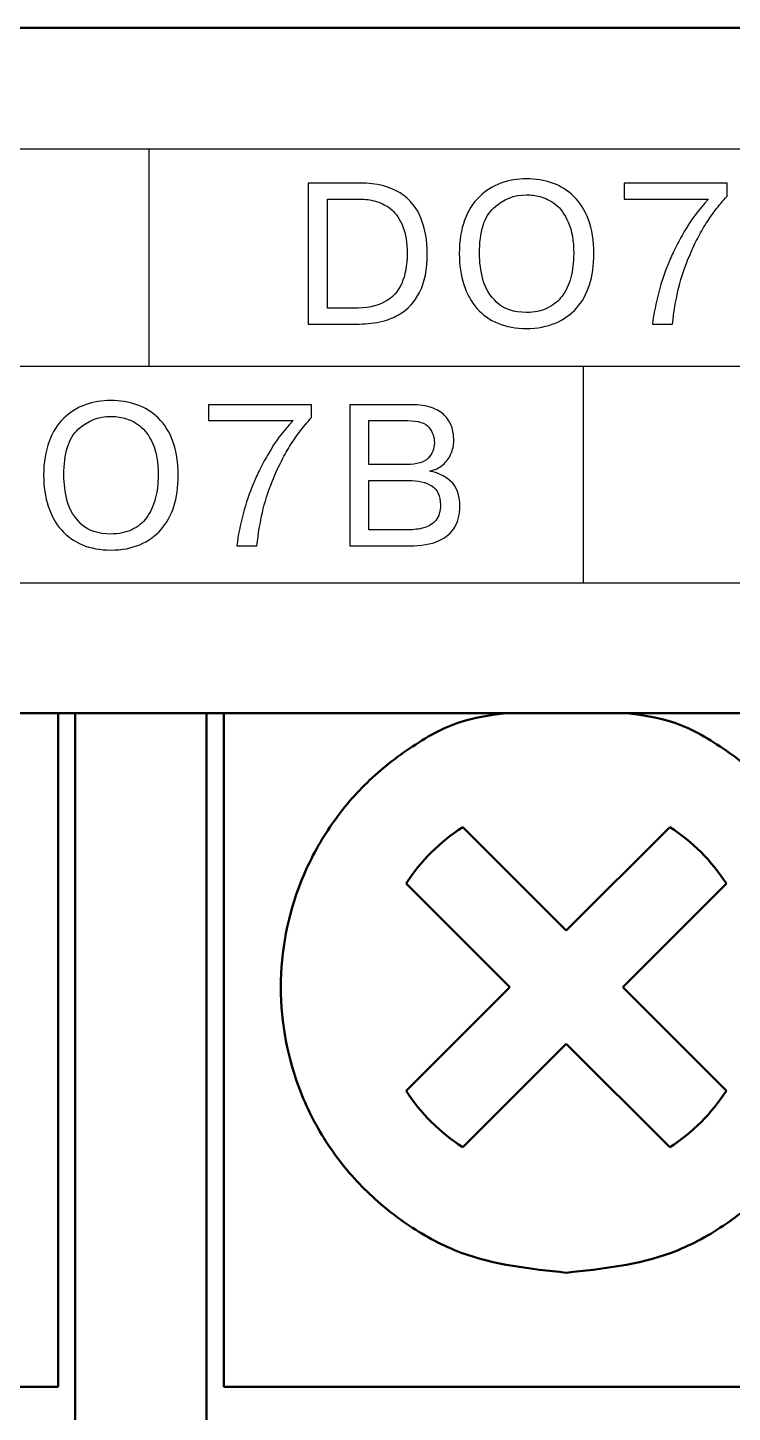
# Model space of a CAD drawing. Header units: millimetres. Extents: x 3520 to 8864, y 403 to 1747.
# Drawn here: x 5717.81 to 5723.98, y 1217.08 to 1229.2 of the extents above; entities that cross this region are included whole.
import ezdxf

# ---------------------------------------------------------------- set-up
doc = ezdxf.new("R2010")
doc.units = ezdxf.units.MM
doc.layers.add('main', color=5, linetype='Continuous', lineweight=50)
doc.layers.add('text', color=250, linetype='Continuous')

msp = doc.modelspace()

# ---------------------------------------------------------------- linework, layer by layer
at = {"layer": 'main', "color": 0, "linetype": 'Continuous'}
for p, q in [((5678.124, 1229.2), (5741.124, 1229.2)), ((5680.124, 1223.2), (5739.124, 1223.2)), ((5718.074, 1220.8), (5718.074, 1223.2)), ((5718.224, 1223.2), (5718.224, 1217.4)), ((5719.374, 1217.4), (5719.374, 1223.2)), ((5719.524, 1223.2), (5719.524, 1220.8)), ((5721.617, 1222.202), (5722.524, 1221.295)), ((5722.524, 1221.295), (5723.432, 1222.202)), ((5722.029, 1220.8), (5721.122, 1221.707)), ((5723.927, 1221.707), (5723.019, 1220.8)), ((5718.074, 1217.3), (5718.074, 1220.8)), ((5719.524, 1220.8), (5719.524, 1217.3)), ((5721.122, 1219.893), (5722.029, 1220.8)), ((5723.019, 1220.8), (5723.927, 1219.893)), ((5722.524, 1220.305), (5721.617, 1219.398)), ((5723.432, 1219.398), (5722.524, 1220.305)), ((5712.074, 1217.3), (5718.074, 1217.3)), ((5718.224, 1217.4), (5718.224, 1216.4)), ((5719.374, 1216.4), (5719.374, 1217.4)), ((5719.524, 1217.3), (5725.524, 1217.3))]:
    msp.add_line(p, q, dxfattribs=at)
for start, end in [(122.9031, 147.0969), (32.9031, 57.0969), (212.9031, 237.0969), (302.9031, 327.0969)]:
    msp.add_arc((5722.524, 1220.8), 1.67, start, end, dxfattribs=at)
for points, knots in [([(5722.524, 1218.3), (5722.21, 1218.334), (5721.725, 1218.385), (5721.142, 1218.697), (5720.745, 1219.02), (5720.419, 1219.418), (5720.118, 1220), (5719.964, 1220.8), (5720.118, 1221.6), (5720.42, 1222.182), (5720.744, 1222.581), (5721.143, 1222.9), (5721.562, 1223.142), (5721.866, 1223.182), (5722, 1223.2)], [0, 0, 0, 0, 0.128485, 0.198429, 0.2683, 0.338244, 0.408114, 0.536599, 0.665084, 0.735028, 0.804899, 0.874843, 0.944714, 1, 1, 1, 1]), ([(5723.049, 1223.2), (5723.183, 1223.182), (5723.487, 1223.142), (5723.906, 1222.899), (5724.305, 1222.581), (5724.629, 1222.182), (5724.931, 1221.6), (5725.085, 1220.8), (5724.931, 1220), (5724.629, 1219.417), (5724.304, 1219.02), (5723.907, 1218.697), (5723.324, 1218.385), (5722.839, 1218.334), (5722.524, 1218.3)], [0, 0, 0, 0, 0.055286, 0.12523, 0.195101, 0.265045, 0.334916, 0.463401, 0.591886, 0.66183, 0.7317, 0.801644, 0.871515, 1, 1, 1, 1])]:
    msp.add_open_spline(points, degree=3, knots=knots, dxfattribs=at)
at = {"layer": 'text', "color": 0}
for points, knots in [([(5681.771, 1224.338), (5681.771, 1224.338), (5736.971, 1224.338), (5736.971, 1224.338), (5736.971, 1224.338), (5736.971, 1224.338), (5736.971, 1228.138), (5736.971, 1228.138), (5736.971, 1228.138), (5736.971, 1228.138), (5681.771, 1228.138), (5681.771, 1228.138), (5681.771, 1228.138), (5681.771, 1228.138), (5681.771, 1224.338), (5681.771, 1224.338)], [0, 0, 0, 0, 0.25, 0.25, 0.25, 0.25, 0.5, 0.5, 0.5, 0.5, 0.75, 0.75, 0.75, 0.75, 1, 1, 1, 1]), ([(5720.265, 1227.839), (5720.265, 1227.839), (5720.719, 1227.839), (5720.719, 1227.839), (5720.719, 1227.839), (5720.865, 1227.839), (5720.981, 1227.81), (5721.069, 1227.753), (5721.069, 1227.753), (5721.157, 1227.695), (5721.219, 1227.62), (5721.254, 1227.527), (5721.254, 1227.527), (5721.289, 1227.434), (5721.307, 1227.334), (5721.307, 1227.225), (5721.307, 1227.225), (5721.307, 1227.083), (5721.284, 1226.969), (5721.239, 1226.883), (5721.239, 1226.883), (5721.193, 1226.796), (5721.137, 1226.733), (5721.068, 1226.694), (5721.068, 1226.694), (5721.034, 1226.674), (5721.001, 1226.658), (5720.967, 1226.646), (5720.967, 1226.646), (5720.934, 1226.634), (5720.9, 1226.625), (5720.866, 1226.62), (5720.866, 1226.62), (5720.798, 1226.61), (5720.729, 1226.604), (5720.657, 1226.604), (5720.657, 1226.604), (5720.657, 1226.604), (5720.265, 1226.604), (5720.265, 1226.604), (5720.265, 1226.604), (5720.265, 1226.604), (5720.265, 1227.839), (5720.265, 1227.839)], [0, 0, 0, 0, 0.090909, 0.090909, 0.090909, 0.090909, 0.181818, 0.181818, 0.181818, 0.181818, 0.272727, 0.272727, 0.272727, 0.272727, 0.363636, 0.363636, 0.363636, 0.363636, 0.454545, 0.454545, 0.454545, 0.454545, 0.545455, 0.545455, 0.545455, 0.545455, 0.636364, 0.636364, 0.636364, 0.636364, 0.727273, 0.727273, 0.727273, 0.727273, 0.818182, 0.818182, 0.818182, 0.818182, 0.909091, 0.909091, 0.909091, 0.909091, 1, 1, 1, 1]), ([(5722.176, 1226.567), (5722.083, 1226.567), (5721.999, 1226.582), (5721.926, 1226.612), (5721.926, 1226.612), (5721.853, 1226.642), (5721.792, 1226.686), (5721.742, 1226.743), (5721.742, 1226.743), (5721.691, 1226.8), (5721.653, 1226.869), (5721.627, 1226.951), (5721.627, 1226.951), (5721.6, 1227.032), (5721.587, 1227.123), (5721.587, 1227.222), (5721.587, 1227.222), (5721.587, 1227.334), (5721.603, 1227.432), (5721.634, 1227.516), (5721.634, 1227.516), (5721.665, 1227.599), (5721.708, 1227.668), (5721.763, 1227.72), (5721.763, 1227.72), (5721.817, 1227.773), (5721.88, 1227.812), (5721.951, 1227.838), (5721.951, 1227.838), (5722.022, 1227.864), (5722.097, 1227.876), (5722.176, 1227.876), (5722.176, 1227.876), (5722.256, 1227.876), (5722.331, 1227.864), (5722.403, 1227.839), (5722.403, 1227.839), (5722.474, 1227.814), (5722.537, 1227.775), (5722.591, 1227.723), (5722.591, 1227.723), (5722.645, 1227.67), (5722.688, 1227.602), (5722.719, 1227.518), (5722.719, 1227.518), (5722.75, 1227.434), (5722.765, 1227.335), (5722.765, 1227.222), (5722.765, 1227.222), (5722.765, 1227.119), (5722.753, 1227.028), (5722.727, 1226.949), (5722.727, 1226.949), (5722.701, 1226.869), (5722.664, 1226.801), (5722.614, 1226.745), (5722.614, 1226.745), (5722.564, 1226.689), (5722.502, 1226.645), (5722.429, 1226.614), (5722.429, 1226.614), (5722.356, 1226.583), (5722.271, 1226.567), (5722.176, 1226.567)], [0, 0, 0, 0, 0.0625, 0.0625, 0.0625, 0.0625, 0.125, 0.125, 0.125, 0.125, 0.1875, 0.1875, 0.1875, 0.1875, 0.25, 0.25, 0.25, 0.25, 0.3125, 0.3125, 0.3125, 0.3125, 0.375, 0.375, 0.375, 0.375, 0.4375, 0.4375, 0.4375, 0.4375, 0.5, 0.5, 0.5, 0.5, 0.5625, 0.5625, 0.5625, 0.5625, 0.625, 0.625, 0.625, 0.625, 0.6875, 0.6875, 0.6875, 0.6875, 0.75, 0.75, 0.75, 0.75, 0.8125, 0.8125, 0.8125, 0.8125, 0.875, 0.875, 0.875, 0.875, 0.9375, 0.9375, 0.9375, 0.9375, 1, 1, 1, 1]), ([(5723.031, 1227.7), (5723.031, 1227.7), (5723.031, 1227.839), (5723.031, 1227.839), (5723.031, 1227.839), (5723.031, 1227.839), (5723.932, 1227.839), (5723.932, 1227.839), (5723.932, 1227.839), (5723.932, 1227.839), (5723.932, 1227.726), (5723.932, 1227.726), (5723.932, 1227.726), (5723.897, 1227.686), (5723.862, 1227.644), (5723.828, 1227.6), (5723.828, 1227.6), (5723.796, 1227.558), (5723.767, 1227.516), (5723.74, 1227.472), (5723.74, 1227.472), (5723.713, 1227.429), (5723.688, 1227.382), (5723.663, 1227.334), (5723.663, 1227.334), (5723.639, 1227.285), (5723.614, 1227.231), (5723.59, 1227.173), (5723.59, 1227.173), (5723.551, 1227.074), (5723.522, 1226.982), (5723.502, 1226.896), (5723.502, 1226.896), (5723.483, 1226.81), (5723.467, 1226.713), (5723.454, 1226.604), (5723.454, 1226.604), (5723.454, 1226.604), (5723.279, 1226.604), (5723.279, 1226.604), (5723.279, 1226.604), (5723.302, 1226.793), (5723.352, 1226.978), (5723.427, 1227.158), (5723.427, 1227.158), (5723.441, 1227.192), (5723.46, 1227.232), (5723.483, 1227.278), (5723.483, 1227.278), (5723.506, 1227.324), (5723.531, 1227.369), (5723.558, 1227.415), (5723.558, 1227.415), (5723.611, 1227.51), (5723.682, 1227.604), (5723.77, 1227.7), (5723.77, 1227.7), (5723.77, 1227.7), (5723.031, 1227.7), (5723.031, 1227.7)], [0, 0, 0, 0, 0.066667, 0.066667, 0.066667, 0.066667, 0.133333, 0.133333, 0.133333, 0.133333, 0.2, 0.2, 0.2, 0.2, 0.266667, 0.266667, 0.266667, 0.266667, 0.333333, 0.333333, 0.333333, 0.333333, 0.4, 0.4, 0.4, 0.4, 0.466667, 0.466667, 0.466667, 0.466667, 0.533333, 0.533333, 0.533333, 0.533333, 0.6, 0.6, 0.6, 0.6, 0.666667, 0.666667, 0.666667, 0.666667, 0.733333, 0.733333, 0.733333, 0.733333, 0.8, 0.8, 0.8, 0.8, 0.866667, 0.866667, 0.866667, 0.866667, 0.933333, 0.933333, 0.933333, 0.933333, 1, 1, 1, 1]), ([(5722.176, 1226.707), (5722.245, 1226.707), (5722.306, 1226.719), (5722.358, 1226.745), (5722.358, 1226.745), (5722.411, 1226.77), (5722.454, 1226.805), (5722.488, 1226.85), (5722.488, 1226.85), (5722.522, 1226.895), (5722.547, 1226.95), (5722.564, 1227.013), (5722.564, 1227.013), (5722.581, 1227.077), (5722.589, 1227.147), (5722.589, 1227.222), (5722.589, 1227.222), (5722.589, 1227.334), (5722.574, 1227.426), (5722.542, 1227.496), (5722.542, 1227.496), (5722.511, 1227.567), (5722.473, 1227.62), (5722.428, 1227.654), (5722.428, 1227.654), (5722.382, 1227.688), (5722.338, 1227.711), (5722.295, 1227.721), (5722.295, 1227.721), (5722.252, 1227.731), (5722.212, 1227.737), (5722.176, 1227.737), (5722.176, 1227.737), (5722.068, 1227.737), (5721.972, 1227.699), (5721.889, 1227.623), (5721.889, 1227.623), (5721.805, 1227.548), (5721.764, 1227.414), (5721.764, 1227.222), (5721.764, 1227.222), (5721.764, 1227.148), (5721.774, 1227.073), (5721.794, 1226.996), (5721.794, 1226.996), (5721.814, 1226.919), (5721.855, 1226.852), (5721.916, 1226.794), (5721.916, 1226.794), (5721.977, 1226.736), (5722.064, 1226.707), (5722.176, 1226.707)], [0, 0, 0, 0, 0.076923, 0.076923, 0.076923, 0.076923, 0.153846, 0.153846, 0.153846, 0.153846, 0.230769, 0.230769, 0.230769, 0.230769, 0.307692, 0.307692, 0.307692, 0.307692, 0.384615, 0.384615, 0.384615, 0.384615, 0.461538, 0.461538, 0.461538, 0.461538, 0.538462, 0.538462, 0.538462, 0.538462, 0.615385, 0.615385, 0.615385, 0.615385, 0.692308, 0.692308, 0.692308, 0.692308, 0.769231, 0.769231, 0.769231, 0.769231, 0.846154, 0.846154, 0.846154, 0.846154, 0.923077, 0.923077, 0.923077, 0.923077, 1, 1, 1, 1]), ([(5720.432, 1227.7), (5720.432, 1227.7), (5720.432, 1226.744), (5720.432, 1226.744), (5720.432, 1226.744), (5720.432, 1226.744), (5720.662, 1226.744), (5720.662, 1226.744), (5720.662, 1226.744), (5720.773, 1226.744), (5720.863, 1226.762), (5720.932, 1226.799), (5720.932, 1226.799), (5721.001, 1226.836), (5721.052, 1226.89), (5721.083, 1226.961), (5721.083, 1226.961), (5721.114, 1227.032), (5721.13, 1227.119), (5721.13, 1227.222), (5721.13, 1227.222), (5721.13, 1227.317), (5721.118, 1227.395), (5721.093, 1227.459), (5721.093, 1227.459), (5721.068, 1227.522), (5721.035, 1227.571), (5720.995, 1227.606), (5720.995, 1227.606), (5720.954, 1227.641), (5720.909, 1227.665), (5720.86, 1227.679), (5720.86, 1227.679), (5720.812, 1227.693), (5720.761, 1227.7), (5720.71, 1227.7), (5720.71, 1227.7), (5720.71, 1227.7), (5720.432, 1227.7), (5720.432, 1227.7)], [0, 0, 0, 0, 0.1, 0.1, 0.1, 0.1, 0.2, 0.2, 0.2, 0.2, 0.3, 0.3, 0.3, 0.3, 0.4, 0.4, 0.4, 0.4, 0.5, 0.5, 0.5, 0.5, 0.6, 0.6, 0.6, 0.6, 0.7, 0.7, 0.7, 0.7, 0.8, 0.8, 0.8, 0.8, 0.9, 0.9, 0.9, 0.9, 1, 1, 1, 1]), ([(5718.536, 1224.627), (5718.443, 1224.627), (5718.359, 1224.642), (5718.286, 1224.673), (5718.286, 1224.673), (5718.214, 1224.703), (5718.152, 1224.746), (5718.102, 1224.803), (5718.102, 1224.803), (5718.052, 1224.86), (5718.013, 1224.929), (5717.987, 1225.011), (5717.987, 1225.011), (5717.96, 1225.092), (5717.947, 1225.183), (5717.947, 1225.282), (5717.947, 1225.282), (5717.947, 1225.394), (5717.963, 1225.493), (5717.994, 1225.576), (5717.994, 1225.576), (5718.025, 1225.66), (5718.068, 1225.728), (5718.123, 1225.781), (5718.123, 1225.781), (5718.177, 1225.833), (5718.24, 1225.873), (5718.311, 1225.898), (5718.311, 1225.898), (5718.382, 1225.924), (5718.457, 1225.936), (5718.536, 1225.936), (5718.536, 1225.936), (5718.616, 1225.936), (5718.692, 1225.924), (5718.763, 1225.899), (5718.763, 1225.899), (5718.834, 1225.874), (5718.897, 1225.835), (5718.951, 1225.783), (5718.951, 1225.783), (5719.005, 1225.73), (5719.048, 1225.662), (5719.079, 1225.578), (5719.079, 1225.578), (5719.11, 1225.494), (5719.125, 1225.395), (5719.125, 1225.282), (5719.125, 1225.282), (5719.125, 1225.179), (5719.113, 1225.088), (5719.087, 1225.009), (5719.087, 1225.009), (5719.062, 1224.93), (5719.024, 1224.862), (5718.974, 1224.805), (5718.974, 1224.805), (5718.924, 1224.749), (5718.862, 1224.705), (5718.789, 1224.674), (5718.789, 1224.674), (5718.716, 1224.643), (5718.632, 1224.627), (5718.536, 1224.627)], [0, 0, 0, 0, 0.0625, 0.0625, 0.0625, 0.0625, 0.125, 0.125, 0.125, 0.125, 0.1875, 0.1875, 0.1875, 0.1875, 0.25, 0.25, 0.25, 0.25, 0.3125, 0.3125, 0.3125, 0.3125, 0.375, 0.375, 0.375, 0.375, 0.4375, 0.4375, 0.4375, 0.4375, 0.5, 0.5, 0.5, 0.5, 0.5625, 0.5625, 0.5625, 0.5625, 0.625, 0.625, 0.625, 0.625, 0.6875, 0.6875, 0.6875, 0.6875, 0.75, 0.75, 0.75, 0.75, 0.8125, 0.8125, 0.8125, 0.8125, 0.875, 0.875, 0.875, 0.875, 0.9375, 0.9375, 0.9375, 0.9375, 1, 1, 1, 1]), ([(5719.392, 1225.76), (5719.392, 1225.76), (5719.392, 1225.899), (5719.392, 1225.899), (5719.392, 1225.899), (5719.392, 1225.899), (5720.292, 1225.899), (5720.292, 1225.899), (5720.292, 1225.899), (5720.292, 1225.899), (5720.292, 1225.787), (5720.292, 1225.787), (5720.292, 1225.787), (5720.257, 1225.747), (5720.222, 1225.704), (5720.188, 1225.66), (5720.188, 1225.66), (5720.157, 1225.619), (5720.127, 1225.576), (5720.1, 1225.533), (5720.1, 1225.533), (5720.073, 1225.489), (5720.048, 1225.443), (5720.023, 1225.394), (5720.023, 1225.394), (5719.999, 1225.345), (5719.975, 1225.291), (5719.95, 1225.233), (5719.95, 1225.233), (5719.912, 1225.134), (5719.882, 1225.042), (5719.863, 1224.956), (5719.863, 1224.956), (5719.843, 1224.87), (5719.827, 1224.773), (5719.814, 1224.664), (5719.814, 1224.664), (5719.814, 1224.664), (5719.639, 1224.664), (5719.639, 1224.664), (5719.639, 1224.664), (5719.662, 1224.853), (5719.712, 1225.038), (5719.787, 1225.218), (5719.787, 1225.218), (5719.801, 1225.253), (5719.82, 1225.293), (5719.843, 1225.338), (5719.843, 1225.338), (5719.867, 1225.384), (5719.891, 1225.43), (5719.918, 1225.476), (5719.918, 1225.476), (5719.971, 1225.57), (5720.042, 1225.665), (5720.131, 1225.76), (5720.131, 1225.76), (5720.131, 1225.76), (5719.392, 1225.76), (5719.392, 1225.76)], [0, 0, 0, 0, 0.066667, 0.066667, 0.066667, 0.066667, 0.133333, 0.133333, 0.133333, 0.133333, 0.2, 0.2, 0.2, 0.2, 0.266667, 0.266667, 0.266667, 0.266667, 0.333333, 0.333333, 0.333333, 0.333333, 0.4, 0.4, 0.4, 0.4, 0.466667, 0.466667, 0.466667, 0.466667, 0.533333, 0.533333, 0.533333, 0.533333, 0.6, 0.6, 0.6, 0.6, 0.666667, 0.666667, 0.666667, 0.666667, 0.733333, 0.733333, 0.733333, 0.733333, 0.8, 0.8, 0.8, 0.8, 0.866667, 0.866667, 0.866667, 0.866667, 0.933333, 0.933333, 0.933333, 0.933333, 1, 1, 1, 1]), ([(5720.628, 1225.899), (5720.628, 1225.899), (5721.17, 1225.899), (5721.17, 1225.899), (5721.17, 1225.899), (5721.204, 1225.899), (5721.236, 1225.897), (5721.263, 1225.893), (5721.263, 1225.893), (5721.291, 1225.889), (5721.317, 1225.883), (5721.342, 1225.874), (5721.342, 1225.874), (5721.389, 1225.859), (5721.427, 1225.837), (5721.456, 1225.808), (5721.456, 1225.808), (5721.485, 1225.78), (5721.506, 1225.747), (5721.519, 1225.71), (5721.519, 1225.71), (5721.532, 1225.672), (5721.539, 1225.631), (5721.539, 1225.585), (5721.539, 1225.585), (5721.539, 1225.544), (5721.53, 1225.505), (5721.514, 1225.468), (5721.514, 1225.468), (5721.498, 1225.431), (5721.474, 1225.399), (5721.442, 1225.372), (5721.442, 1225.372), (5721.41, 1225.345), (5721.373, 1225.328), (5721.332, 1225.321), (5721.332, 1225.321), (5721.332, 1225.321), (5721.332, 1225.316), (5721.332, 1225.316), (5721.332, 1225.316), (5721.396, 1225.305), (5721.455, 1225.277), (5721.51, 1225.231), (5721.51, 1225.231), (5721.565, 1225.184), (5721.592, 1225.111), (5721.592, 1225.009), (5721.592, 1225.009), (5721.592, 1224.94), (5721.577, 1224.879), (5721.548, 1224.828), (5721.548, 1224.828), (5721.519, 1224.776), (5721.471, 1224.736), (5721.405, 1224.707), (5721.405, 1224.707), (5721.34, 1224.679), (5721.255, 1224.664), (5721.151, 1224.664), (5721.151, 1224.664), (5721.151, 1224.664), (5720.628, 1224.664), (5720.628, 1224.664), (5720.628, 1224.664), (5720.628, 1224.664), (5720.628, 1225.899), (5720.628, 1225.899)], [0, 0, 0, 0, 0.058824, 0.058824, 0.058824, 0.058824, 0.117647, 0.117647, 0.117647, 0.117647, 0.176471, 0.176471, 0.176471, 0.176471, 0.235294, 0.235294, 0.235294, 0.235294, 0.294118, 0.294118, 0.294118, 0.294118, 0.352941, 0.352941, 0.352941, 0.352941, 0.411765, 0.411765, 0.411765, 0.411765, 0.470588, 0.470588, 0.470588, 0.470588, 0.529412, 0.529412, 0.529412, 0.529412, 0.588235, 0.588235, 0.588235, 0.588235, 0.647059, 0.647059, 0.647059, 0.647059, 0.705882, 0.705882, 0.705882, 0.705882, 0.764706, 0.764706, 0.764706, 0.764706, 0.823529, 0.823529, 0.823529, 0.823529, 0.882353, 0.882353, 0.882353, 0.882353, 0.941176, 0.941176, 0.941176, 0.941176, 1, 1, 1, 1]), ([(5718.536, 1224.767), (5718.605, 1224.767), (5718.666, 1224.78), (5718.719, 1224.805), (5718.719, 1224.805), (5718.771, 1224.83), (5718.814, 1224.865), (5718.848, 1224.91), (5718.848, 1224.91), (5718.882, 1224.955), (5718.907, 1225.01), (5718.924, 1225.074), (5718.924, 1225.074), (5718.941, 1225.137), (5718.95, 1225.207), (5718.95, 1225.282), (5718.95, 1225.282), (5718.95, 1225.394), (5718.934, 1225.486), (5718.903, 1225.557), (5718.903, 1225.557), (5718.871, 1225.627), (5718.833, 1225.68), (5718.788, 1225.714), (5718.788, 1225.714), (5718.742, 1225.749), (5718.698, 1225.771), (5718.655, 1225.781), (5718.655, 1225.781), (5718.612, 1225.792), (5718.573, 1225.797), (5718.536, 1225.797), (5718.536, 1225.797), (5718.428, 1225.797), (5718.332, 1225.759), (5718.249, 1225.684), (5718.249, 1225.684), (5718.166, 1225.608), (5718.124, 1225.474), (5718.124, 1225.282), (5718.124, 1225.282), (5718.124, 1225.209), (5718.134, 1225.133), (5718.154, 1225.056), (5718.154, 1225.056), (5718.174, 1224.979), (5718.215, 1224.912), (5718.276, 1224.854), (5718.276, 1224.854), (5718.337, 1224.796), (5718.424, 1224.767), (5718.536, 1224.767)], [0, 0, 0, 0, 0.076923, 0.076923, 0.076923, 0.076923, 0.153846, 0.153846, 0.153846, 0.153846, 0.230769, 0.230769, 0.230769, 0.230769, 0.307692, 0.307692, 0.307692, 0.307692, 0.384615, 0.384615, 0.384615, 0.384615, 0.461538, 0.461538, 0.461538, 0.461538, 0.538462, 0.538462, 0.538462, 0.538462, 0.615385, 0.615385, 0.615385, 0.615385, 0.692308, 0.692308, 0.692308, 0.692308, 0.769231, 0.769231, 0.769231, 0.769231, 0.846154, 0.846154, 0.846154, 0.846154, 0.923077, 0.923077, 0.923077, 0.923077, 1, 1, 1, 1]), ([(5720.794, 1225.76), (5720.794, 1225.76), (5720.794, 1225.376), (5720.794, 1225.376), (5720.794, 1225.376), (5720.794, 1225.376), (5721.128, 1225.376), (5721.128, 1225.376), (5721.128, 1225.376), (5721.216, 1225.376), (5721.278, 1225.394), (5721.314, 1225.431), (5721.314, 1225.431), (5721.351, 1225.467), (5721.369, 1225.513), (5721.369, 1225.568), (5721.369, 1225.568), (5721.369, 1225.615), (5721.353, 1225.659), (5721.322, 1225.699), (5721.322, 1225.699), (5721.291, 1225.74), (5721.228, 1225.76), (5721.133, 1225.76), (5721.133, 1225.76), (5721.133, 1225.76), (5720.794, 1225.76), (5720.794, 1225.76)], [0, 0, 0, 0, 0.142857, 0.142857, 0.142857, 0.142857, 0.285714, 0.285714, 0.285714, 0.285714, 0.428571, 0.428571, 0.428571, 0.428571, 0.571429, 0.571429, 0.571429, 0.571429, 0.714286, 0.714286, 0.714286, 0.714286, 0.857143, 0.857143, 0.857143, 0.857143, 1, 1, 1, 1]), ([(5720.794, 1225.236), (5720.794, 1225.236), (5720.794, 1224.804), (5720.794, 1224.804), (5720.794, 1224.804), (5720.794, 1224.804), (5721.138, 1224.804), (5721.138, 1224.804), (5721.138, 1224.804), (5721.189, 1224.804), (5721.236, 1224.81), (5721.278, 1224.821), (5721.278, 1224.821), (5721.321, 1224.833), (5721.356, 1224.855), (5721.382, 1224.887), (5721.382, 1224.887), (5721.409, 1224.92), (5721.422, 1224.965), (5721.422, 1225.023), (5721.422, 1225.023), (5721.422, 1225.101), (5721.397, 1225.157), (5721.346, 1225.188), (5721.346, 1225.188), (5721.295, 1225.22), (5721.226, 1225.236), (5721.138, 1225.236), (5721.138, 1225.236), (5721.138, 1225.236), (5720.794, 1225.236), (5720.794, 1225.236)], [0, 0, 0, 0, 0.125, 0.125, 0.125, 0.125, 0.25, 0.25, 0.25, 0.25, 0.375, 0.375, 0.375, 0.375, 0.5, 0.5, 0.5, 0.5, 0.625, 0.625, 0.625, 0.625, 0.75, 0.75, 0.75, 0.75, 0.875, 0.875, 0.875, 0.875, 1, 1, 1, 1])]:
    msp.add_open_spline(points, degree=3, knots=knots, dxfattribs=at)
for points in [[(5718.871, 1226.238), (5718.871, 1226.238), (5718.871, 1228.138), (5718.871, 1228.138)], [(5681.771, 1226.238), (5681.771, 1226.238), (5736.971, 1226.238), (5736.971, 1226.238)], [(5722.671, 1226.238), (5722.671, 1226.238), (5722.671, 1224.338), (5722.671, 1224.338)]]:
    msp.add_open_spline(points, degree=3, dxfattribs=at)

doc.saveas('drawing.dxf')
